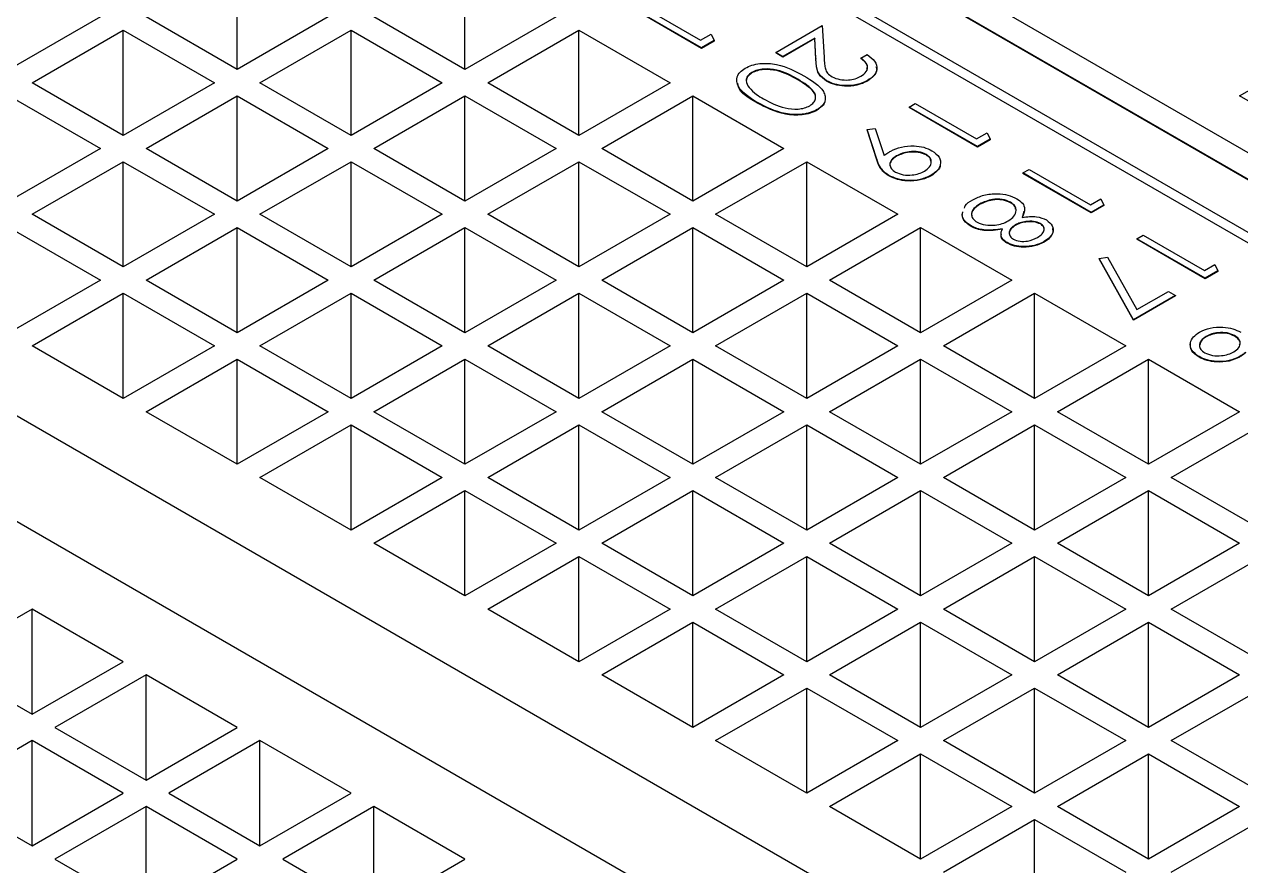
# Model space of a CAD drawing. Header units: millimetres. Extents: x 45 to 155, y 46 to 185.
# Drawn here: x 100.669 to 104.445, y 165.68 to 168.29 of the extents above; entities that cross this region are included whole.
import ezdxf

# ---------------------------------------------------------------- set-up
doc = ezdxf.new("R2010")
doc.units = ezdxf.units.MM

msp = doc.modelspace()

# ---------------------------------------------------------------- linework, layer by layer
at = {"color": 7, "linetype": 'Continuous', "lineweight": 25}
for p, q in [((110.8477, 163.9616), (99.2087, 170.6806)), ((99.1804, 170.6643), (110.8194, 163.9453)), ((110.3103, 164.5184), (99.9865, 170.4782)), ((99.9158, 170.4373), (110.2396, 164.4776)), ((99.9158, 170.4357), (110.2396, 164.4759)), ((108.4435, 162.5737), (96.8045, 169.2927)), ((96.5217, 169.1295), (108.1607, 162.4104)), ((101.33, 168.1498), (101.33, 168.4763)), ((102.0371, 168.1498), (102.0371, 168.4763)), ((102.7709, 168.217), (102.5588, 168.3395)), ((102.7709, 168.2154), (102.5588, 168.3379)), ((102.5778, 168.3505), (102.7682, 168.2406)), ((100.9058, 168.313), (100.6229, 168.1498)), ((101.33, 168.1498), (101.0472, 168.313)), ((101.6129, 168.313), (101.33, 168.1498)), ((102.0371, 168.1498), (101.7543, 168.313)), ((102.32, 168.313), (102.0371, 168.1498)), ((100.6936, 168.1089), (100.9765, 168.2722)), ((100.9765, 168.2722), (101.2593, 168.1089)), ((100.9765, 167.9457), (100.9765, 168.2722)), ((101.4007, 168.1089), (101.6836, 168.2722)), ((101.6836, 168.2722), (101.9664, 168.1089)), ((101.6836, 167.9457), (101.6836, 168.2722)), ((102.1078, 168.1089), (102.3907, 168.2722)), ((102.3907, 168.2722), (102.6735, 168.1089)), ((102.3907, 167.9457), (102.3907, 168.2722)), ((102.7682, 168.2406), (102.8008, 168.2594)), ((102.8008, 168.2594), (102.8101, 168.2397)), ((103.0021, 168.2029), (103.1462, 168.2861)), ((103.1462, 168.2861), (103.1517, 168.1879)), ((102.8101, 168.2397), (102.7709, 168.217)), ((102.8101, 168.238), (102.7709, 168.2154)), ((102.8101, 168.2397), (102.8101, 168.238)), ((103.1225, 168.2473), (103.0238, 168.1903)), ((103.1225, 168.2457), (103.0238, 168.1887)), ((103.1261, 168.184), (103.1225, 168.2473)), ((103.1225, 168.2473), (103.1225, 168.2457)), ((103.1261, 168.1823), (103.1225, 168.2457)), ((104.4413, 168.0681), (104.7241, 168.2314)), ((102.7709, 168.217), (102.7709, 168.2154)), ((103.0238, 168.1903), (103.0021, 168.2029)), ((103.0021, 168.2029), (103.0021, 168.2013)), ((103.0238, 168.1887), (103.0021, 168.2013)), ((103.0238, 168.1903), (103.0238, 168.1887)), ((103.1261, 168.184), (103.1261, 168.1823)), ((103.2659, 168.1856), (103.2849, 168.1966)), ((103.2659, 168.1856), (103.2659, 168.184)), ((100.9765, 167.9457), (100.6936, 168.1089)), ((101.2593, 168.1089), (100.9765, 167.9457)), ((101.6836, 167.9457), (101.4007, 168.1089)), ((101.9664, 168.1089), (101.6836, 167.9457)), ((102.3907, 167.9457), (102.1078, 168.1089)), ((102.6735, 168.1089), (102.3907, 167.9457)), ((102.9278, 168.1412), (102.9278, 168.1395)), ((103.0701, 168.1197), (103.0701, 168.1181)), ((103.1593, 168.1153), (103.1593, 168.1136)), ((103.2864, 168.1159), (103.2864, 168.1142)), ((100.6229, 168.0681), (100.9058, 167.9048)), ((101.0472, 167.9048), (101.33, 168.0681)), ((101.33, 168.0681), (101.6129, 167.9048)), ((101.33, 167.7416), (101.33, 168.0681)), ((101.7543, 167.9048), (102.0371, 168.0681)), ((102.0371, 168.0681), (102.32, 167.9048)), ((102.0371, 167.7416), (102.0371, 168.0681)), ((102.4614, 167.9048), (102.7442, 168.0681)), ((102.7442, 168.0681), (103.0271, 167.9048)), ((102.7442, 167.7416), (102.7442, 168.0681)), ((102.9449, 168.0475), (102.9449, 168.0459)), ((103.4155, 168.0333), (103.4345, 168.0443)), ((103.6276, 167.9109), (103.4155, 168.0333)), ((103.4155, 168.0333), (103.4155, 168.0317)), ((103.4345, 168.0443), (103.6249, 167.9344)), ((104.7241, 167.9048), (104.4413, 168.0681)), ((103.1297, 168.0254), (103.1297, 168.0237)), ((103.6276, 167.9092), (103.4155, 168.0317)), ((103.2849, 167.9643), (103.3107, 167.9669)), ((103.3151, 167.8714), (103.2849, 167.9643)), ((103.2849, 167.9643), (103.2849, 167.9626)), ((103.3151, 167.8698), (103.2849, 167.9626)), ((103.3107, 167.9669), (103.3379, 167.8831)), ((103.6249, 167.9344), (103.6575, 167.9533)), ((103.6668, 167.9335), (103.6276, 167.9109)), ((103.6668, 167.9319), (103.6276, 167.9092)), ((103.6575, 167.9533), (103.6668, 167.9335)), ((103.6668, 167.9335), (103.6668, 167.9319)), ((100.9058, 167.9048), (100.6229, 167.7416)), ((101.33, 167.7416), (101.0472, 167.9048)), ((101.6129, 167.9048), (101.33, 167.7416)), ((102.0371, 167.7416), (101.7543, 167.9048)), ((102.32, 167.9048), (102.0371, 167.7416)), ((102.7442, 167.7416), (102.4614, 167.9048)), ((103.0271, 167.9048), (102.7442, 167.7416)), ((103.3769, 167.8823), (103.3769, 167.8807)), ((103.4685, 167.8865), (103.4685, 167.8849)), ((103.6276, 167.9109), (103.6276, 167.9092)), ((100.6936, 167.7007), (100.9765, 167.864)), ((100.9765, 167.864), (101.2593, 167.7007)), ((100.9765, 167.5375), (100.9765, 167.864)), ((101.4007, 167.7007), (101.6836, 167.864)), ((101.6836, 167.864), (101.9664, 167.7007)), ((101.6836, 167.5375), (101.6836, 167.864)), ((102.1078, 167.7007), (102.3907, 167.864)), ((102.3907, 167.864), (102.6735, 167.7007)), ((102.3907, 167.5375), (102.3907, 167.864)), ((102.815, 167.7007), (103.0978, 167.864)), ((103.0978, 167.864), (103.3806, 167.7007)), ((103.0978, 167.5375), (103.0978, 167.864)), ((103.3151, 167.8714), (103.3151, 167.8698)), ((103.353, 167.8213), (103.353, 167.8197)), ((103.4839, 167.8217), (103.4839, 167.82)), ((103.769, 167.8292), (103.788, 167.8402)), ((103.9811, 167.7068), (103.769, 167.8292)), ((103.769, 167.8292), (103.769, 167.8276)), ((103.9811, 167.7051), (103.769, 167.8276)), ((103.788, 167.8402), (103.9784, 167.7303)), ((103.6345, 167.7327), (103.6345, 167.7311)), ((103.7305, 167.7384), (103.7305, 167.7368)), ((103.9784, 167.7303), (104.0111, 167.7492)), ((104.0111, 167.7492), (104.0204, 167.7294)), ((100.9765, 167.5375), (100.6936, 167.7007)), ((101.2593, 167.7007), (100.9765, 167.5375)), ((101.6836, 167.5375), (101.4007, 167.7007)), ((101.9664, 167.7007), (101.6836, 167.5375)), ((102.3907, 167.5375), (102.1078, 167.7007)), ((102.6735, 167.7007), (102.3907, 167.5375)), ((103.0978, 167.5375), (102.815, 167.7007)), ((103.3806, 167.7007), (103.0978, 167.5375)), ((103.5799, 167.6995), (103.5828, 167.708)), ((103.5799, 167.6978), (103.5828, 167.7063)), ((103.5799, 167.6995), (103.5799, 167.6978)), ((103.7721, 167.7096), (103.7665, 167.6897)), ((104.0204, 167.7294), (103.9811, 167.7068)), ((104.0204, 167.7278), (103.9811, 167.7051)), ((103.9811, 167.7068), (103.9811, 167.7051)), ((104.0204, 167.7294), (104.0204, 167.7278)), ((100.6229, 167.6599), (100.9058, 167.4966)), ((101.0472, 167.4966), (101.33, 167.6599)), ((101.33, 167.6599), (101.6129, 167.4966)), ((101.33, 167.3334), (101.33, 167.6599)), ((101.7543, 167.4966), (102.0371, 167.6599)), ((102.0371, 167.6599), (102.32, 167.4966)), ((102.0371, 167.3334), (102.0371, 167.6599)), ((102.4614, 167.4966), (102.7442, 167.6599)), ((102.7442, 167.6599), (103.0271, 167.4966)), ((102.7442, 167.3334), (102.7442, 167.6599)), ((103.1685, 167.4966), (103.4514, 167.6599)), ((103.4514, 167.6599), (103.7342, 167.4966)), ((103.4514, 167.3334), (103.4514, 167.6599)), ((103.6078, 167.6648), (103.6078, 167.6632)), ((103.7452, 167.6679), (103.7452, 167.6663)), ((103.8231, 167.6724), (103.8231, 167.6708)), ((104.1226, 167.6251), (104.1416, 167.6361)), ((104.3347, 167.5027), (104.1226, 167.6251)), ((104.1226, 167.6251), (104.1226, 167.6235)), ((104.3347, 167.501), (104.1226, 167.6235)), ((104.1416, 167.6361), (104.332, 167.5262)), ((103.7194, 167.6129), (103.7194, 167.6113)), ((103.8347, 167.6159), (103.8347, 167.6143)), ((104.0056, 167.5639), (104.0311, 167.5682)), ((104.0056, 167.5639), (104.0056, 167.5623)), ((104.1117, 167.3739), (104.0056, 167.5639)), ((104.1117, 167.3723), (104.0056, 167.5623)), ((104.0311, 167.5682), (104.1221, 167.4051)), ((104.332, 167.5262), (104.3646, 167.5451)), ((104.3646, 167.5451), (104.3739, 167.5253)), ((104.3739, 167.5253), (104.3347, 167.5027)), ((104.3739, 167.5237), (104.3347, 167.501)), ((104.3739, 167.5253), (104.3739, 167.5237)), ((100.9058, 167.4966), (100.6229, 167.3334)), ((101.33, 167.3334), (101.0472, 167.4966)), ((101.6129, 167.4966), (101.33, 167.3334)), ((102.0371, 167.3334), (101.7543, 167.4966)), ((102.32, 167.4966), (102.0371, 167.3334)), ((102.7442, 167.3334), (102.4614, 167.4966)), ((103.0271, 167.4966), (102.7442, 167.3334)), ((103.4514, 167.3334), (103.1685, 167.4966)), ((103.7342, 167.4966), (103.4514, 167.3334)), ((104.3347, 167.5027), (104.3347, 167.501)), ((100.6936, 167.2925), (100.9765, 167.4558)), ((100.9765, 167.4558), (101.2593, 167.2925)), ((100.9765, 167.1293), (100.9765, 167.4558)), ((101.4007, 167.2925), (101.6836, 167.4558)), ((101.6836, 167.4558), (101.9664, 167.2925)), ((101.6836, 167.1293), (101.6836, 167.4558)), ((102.1078, 167.2925), (102.3907, 167.4558)), ((102.3907, 167.4558), (102.6735, 167.2925)), ((102.3907, 167.1293), (102.3907, 167.4558)), ((102.815, 167.2925), (103.0978, 167.4558)), ((103.0978, 167.4558), (103.3806, 167.2925)), ((103.0978, 167.1293), (103.0978, 167.4558)), ((103.5221, 167.2925), (103.8049, 167.4558)), ((103.8049, 167.4558), (104.0877, 167.2925)), ((103.8049, 167.1293), (103.8049, 167.4558)), ((104.2422, 167.4493), (104.1117, 167.3739)), ((104.2422, 167.4477), (104.1117, 167.3723)), ((104.1221, 167.4051), (104.2205, 167.4618)), ((104.2205, 167.4618), (104.2422, 167.4493)), ((104.2422, 167.4493), (104.2422, 167.4477)), ((104.1117, 167.3739), (104.1117, 167.3723)), ((104.3374, 167.3221), (104.3374, 167.3205)), ((104.4257, 167.3245), (104.4257, 167.3229)), ((100.9765, 167.1293), (100.6936, 167.2925)), ((101.2593, 167.2925), (100.9765, 167.1293)), ((101.6836, 167.1293), (101.4007, 167.2925)), ((101.9664, 167.2925), (101.6836, 167.1293)), ((102.3907, 167.1293), (102.1078, 167.2925)), ((102.6735, 167.2925), (102.3907, 167.1293)), ((103.0978, 167.1293), (102.815, 167.2925)), ((103.3806, 167.2925), (103.0978, 167.1293)), ((103.8049, 167.1293), (103.5221, 167.2925)), ((104.0877, 167.2925), (103.8049, 167.1293)), ((101.0472, 167.0884), (101.33, 167.2517)), ((101.33, 167.2517), (101.6129, 167.0884)), ((101.33, 166.9252), (101.33, 167.2517)), ((101.7543, 167.0884), (102.0371, 167.2517)), ((102.0371, 167.2517), (102.32, 167.0884)), ((102.0371, 166.9252), (102.0371, 167.2517)), ((102.4614, 167.0884), (102.7442, 167.2517)), ((102.7442, 167.2517), (103.0271, 167.0884)), ((102.7442, 166.9252), (102.7442, 167.2517)), ((103.1685, 167.0884), (103.4514, 167.2517)), ((103.4514, 167.2517), (103.7342, 167.0884)), ((103.4514, 166.9252), (103.4514, 167.2517)), ((103.8756, 167.0884), (104.1585, 167.2517)), ((104.1585, 167.2517), (104.4413, 167.0884)), ((104.1585, 166.9252), (104.1585, 167.2517)), ((104.3154, 167.2595), (104.3154, 167.2579)), ((104.4411, 167.2595), (104.4411, 167.2579)), ((101.33, 166.9252), (101.0472, 167.0884)), ((101.6129, 167.0884), (101.33, 166.9252)), ((102.0371, 166.9252), (101.7543, 167.0884)), ((102.32, 167.0884), (102.0371, 166.9252)), ((102.7442, 166.9252), (102.4614, 167.0884)), ((103.0271, 167.0884), (102.7442, 166.9252)), ((103.4514, 166.9252), (103.1685, 167.0884)), ((103.7342, 167.0884), (103.4514, 166.9252)), ((104.1585, 166.9252), (103.8756, 167.0884)), ((104.4413, 167.0884), (104.1585, 166.9252)), ((101.4007, 166.8843), (101.6836, 167.0476)), ((101.6836, 167.0476), (101.9664, 166.8843)), ((101.6836, 166.7211), (101.6836, 167.0476)), ((102.1078, 166.8843), (102.3907, 167.0476)), ((102.3907, 167.0476), (102.6735, 166.8843)), ((102.3907, 166.7211), (102.3907, 167.0476)), ((102.815, 166.8843), (103.0978, 167.0476)), ((103.0978, 167.0476), (103.3806, 166.8843)), ((103.0978, 166.7211), (103.0978, 167.0476)), ((103.5221, 166.8843), (103.8049, 167.0476)), ((103.8049, 167.0476), (104.0877, 166.8843)), ((103.8049, 166.7211), (103.8049, 167.0476)), ((104.2292, 166.8843), (104.512, 167.0476)), ((101.6836, 166.7211), (101.4007, 166.8843)), ((101.9664, 166.8843), (101.6836, 166.7211)), ((102.3907, 166.7211), (102.1078, 166.8843)), ((102.6735, 166.8843), (102.3907, 166.7211)), ((103.0978, 166.7211), (102.815, 166.8843)), ((103.3806, 166.8843), (103.0978, 166.7211)), ((103.8049, 166.7211), (103.5221, 166.8843)), ((104.0877, 166.8843), (103.8049, 166.7211)), ((104.512, 166.7211), (104.2292, 166.8843)), ((101.7543, 166.6802), (102.0371, 166.8435)), ((102.0371, 166.8435), (102.32, 166.6802)), ((102.0371, 166.5169), (102.0371, 166.8435)), ((102.4614, 166.6802), (102.7442, 166.8435)), ((102.7442, 166.8435), (103.0271, 166.6802)), ((102.7442, 166.5169), (102.7442, 166.8435)), ((103.1685, 166.6802), (103.4514, 166.8435)), ((103.4514, 166.8435), (103.7342, 166.6802)), ((103.4514, 166.5169), (103.4514, 166.8435)), ((103.8756, 166.6802), (104.1585, 166.8435)), ((104.1585, 166.8435), (104.4413, 166.6802)), ((104.1585, 166.5169), (104.1585, 166.8435)), ((102.0371, 166.5169), (101.7543, 166.6802)), ((102.32, 166.6802), (102.0371, 166.5169)), ((102.7442, 166.5169), (102.4614, 166.6802)), ((103.0271, 166.6802), (102.7442, 166.5169)), ((103.4514, 166.5169), (103.1685, 166.6802)), ((103.7342, 166.6802), (103.4514, 166.5169)), ((104.1585, 166.5169), (103.8756, 166.6802)), ((104.4413, 166.6802), (104.1585, 166.5169)), ((102.1078, 166.4761), (102.3907, 166.6394)), ((102.3907, 166.6394), (102.6735, 166.4761)), ((102.3907, 166.3128), (102.3907, 166.6394)), ((102.815, 166.4761), (103.0978, 166.6394)), ((103.0978, 166.6394), (103.3806, 166.4761)), ((103.0978, 166.3128), (103.0978, 166.6394)), ((103.5221, 166.4761), (103.8049, 166.6394)), ((103.8049, 166.6394), (104.0877, 166.4761)), ((103.8049, 166.3128), (103.8049, 166.6394)), ((104.2292, 166.4761), (104.512, 166.6394)), ((100.6936, 166.4761), (100.4108, 166.3128)), ((100.9765, 166.3128), (100.6936, 166.4761)), ((100.6936, 166.1496), (100.6936, 166.4761)), ((102.3907, 166.3128), (102.1078, 166.4761)), ((102.6735, 166.4761), (102.3907, 166.3128)), ((103.0978, 166.3128), (102.815, 166.4761)), ((103.3806, 166.4761), (103.0978, 166.3128)), ((103.8049, 166.3128), (103.5221, 166.4761)), ((104.0877, 166.4761), (103.8049, 166.3128)), ((104.512, 166.3128), (104.2292, 166.4761)), ((102.4614, 166.272), (102.7442, 166.4353)), ((102.7442, 166.4353), (103.0271, 166.272)), ((102.7442, 166.1087), (102.7442, 166.4353)), ((103.1685, 166.272), (103.4514, 166.4353)), ((103.4514, 166.4353), (103.7342, 166.272)), ((103.4514, 166.1087), (103.4514, 166.4353)), ((103.8756, 166.272), (104.1585, 166.4353)), ((104.1585, 166.4353), (104.4413, 166.272)), ((104.1585, 166.1087), (104.1585, 166.4353)), ((100.4108, 166.3128), (100.6936, 166.1496)), ((100.6936, 166.1496), (100.9765, 166.3128)), ((101.0472, 166.272), (100.7643, 166.1087)), ((101.33, 166.1087), (101.0472, 166.272)), ((101.0472, 165.9455), (101.0472, 166.272)), ((102.7442, 166.1087), (102.4614, 166.272)), ((103.0271, 166.272), (102.7442, 166.1087)), ((103.4514, 166.1087), (103.1685, 166.272)), ((103.7342, 166.272), (103.4514, 166.1087)), ((104.1585, 166.1087), (103.8756, 166.272)), ((104.4413, 166.272), (104.1585, 166.1087)), ((102.815, 166.0679), (103.0978, 166.2312)), ((103.0978, 166.2312), (103.3806, 166.0679)), ((103.0978, 165.9046), (103.0978, 166.2312)), ((103.5221, 166.0679), (103.8049, 166.2312)), ((103.8049, 166.2312), (104.0877, 166.0679)), ((103.8049, 165.9046), (103.8049, 166.2312)), ((104.2292, 166.0679), (104.512, 166.2312)), ((100.7643, 166.1087), (101.0472, 165.9455)), ((101.0472, 165.9455), (101.33, 166.1087)), ((100.6936, 166.0679), (100.4108, 165.9046)), ((100.9765, 165.9046), (100.6936, 166.0679)), ((100.6936, 165.7414), (100.6936, 166.0679)), ((101.4007, 166.0679), (101.1179, 165.9046)), ((101.6836, 165.9046), (101.4007, 166.0679)), ((101.4007, 165.7414), (101.4007, 166.0679)), ((103.0978, 165.9046), (102.815, 166.0679)), ((103.3806, 166.0679), (103.0978, 165.9046)), ((103.8049, 165.9046), (103.5221, 166.0679)), ((104.0877, 166.0679), (103.8049, 165.9046)), ((104.512, 165.9046), (104.2292, 166.0679)), ((103.1685, 165.8638), (103.4514, 166.0271)), ((103.4514, 166.0271), (103.7342, 165.8638)), ((103.4514, 165.7005), (103.4514, 166.0271)), ((103.8756, 165.8638), (104.1585, 166.0271)), ((104.1585, 166.0271), (104.4413, 165.8638)), ((104.1585, 165.7005), (104.1585, 166.0271)), ((100.4108, 165.9046), (100.6936, 165.7414)), ((100.6936, 165.7414), (100.9765, 165.9046)), ((101.1179, 165.9046), (101.4007, 165.7414)), ((101.4007, 165.7414), (101.6836, 165.9046)), ((101.0472, 165.8638), (100.7643, 165.7005)), ((101.33, 165.7005), (101.0472, 165.8638)), ((101.0472, 165.5373), (101.0472, 165.8638)), ((101.7543, 165.8638), (101.4715, 165.7005)), ((102.0371, 165.7005), (101.7543, 165.8638)), ((101.7543, 165.5373), (101.7543, 165.8638)), ((103.4514, 165.7005), (103.1685, 165.8638)), ((103.7342, 165.8638), (103.4514, 165.7005)), ((104.1585, 165.7005), (103.8756, 165.8638)), ((104.4413, 165.8638), (104.1585, 165.7005)), ((103.5221, 165.6597), (103.8049, 165.823)), ((103.8049, 165.823), (104.0877, 165.6597)), ((103.8049, 165.4964), (103.8049, 165.823)), ((104.2292, 165.6597), (104.512, 165.823)), ((100.7643, 165.7005), (101.0472, 165.5373)), ((101.0472, 165.5373), (101.33, 165.7005)), ((101.4715, 165.7005), (101.7543, 165.5373)), ((101.7543, 165.5373), (102.0371, 165.7005))]:
    msp.add_line(p, q, dxfattribs=at)
for points, knots in [([(103.1593, 168.1153), (103.1504, 168.1219), (103.1356, 168.1329), (103.1299, 168.1519), (103.1271, 168.1679), (103.1264, 168.1786), (103.1261, 168.184)], [0, 0, 0, 0, 0.33837, 0.558748, 0.779361, 1, 1, 1, 1]), ([(103.1517, 168.1879), (103.1521, 168.1807), (103.1527, 168.1687), (103.1552, 168.1522), (103.1611, 168.1382), (103.1714, 168.1309), (103.1766, 168.1272)], [0, 0, 0, 0, 0.340561, 0.560884, 0.780595, 1, 1, 1, 1]), ([(103.2657, 168.129), (103.2722, 168.1336), (103.2852, 168.1428), (103.2883, 168.1599), (103.2805, 168.1745), (103.2707, 168.1819), (103.2659, 168.1856)], [0, 0, 0, 0, 0.279729, 0.558969, 0.779193, 1, 1, 1, 1]), ([(103.2844, 168.1508), (103.2853, 168.1536), (103.2879, 168.161), (103.2801, 168.1729), (103.2706, 168.1803), (103.2659, 168.184)], [0, 0, 0, 0, 0.237064, 0.618029, 1, 1, 1, 1]), ([(103.2849, 168.1966), (103.294, 168.1899), (103.3121, 168.1766), (103.3175, 168.1526), (103.3087, 168.1311), (103.2939, 168.1209), (103.2864, 168.1159)], [0, 0, 0, 0, 0.280033, 0.559551, 0.779669, 1, 1, 1, 1]), ([(102.9449, 168.0475), (102.9206, 168.0629), (102.8841, 168.0859), (102.8778, 168.1229), (102.8895, 168.1424), (102.9009, 168.1502), (102.9067, 168.1541)], [0, 0, 0, 0, 0.499403, 0.74877, 0.874383, 1, 1, 1, 1]), ([(102.9067, 168.1541), (102.9134, 168.1574), (102.9267, 168.164), (102.9521, 168.1689), (102.9785, 168.1694), (103.03, 168.1623), (103.0628, 168.1448), (103.089, 168.1307)], [0, 0, 0, 0, 0.125289, 0.250563, 0.375842, 0.501316, 1, 1, 1, 1]), ([(103.0701, 168.1197), (103.0501, 168.1311), (103.0202, 168.1481), (102.9708, 168.153), (102.9439, 168.1487), (102.9332, 168.1437), (102.9278, 168.1412)], [0, 0, 0, 0, 0.500306, 0.749093, 0.874601, 1, 1, 1, 1]), ([(103.0701, 168.1181), (103.0501, 168.1294), (103.0202, 168.1464), (102.9708, 168.1513), (102.9439, 168.147), (102.9332, 168.142), (102.9278, 168.1395)], [0, 0, 0, 0, 0.500306, 0.749093, 0.874601, 1, 1, 1, 1]), ([(103.1593, 168.1136), (103.1504, 168.1203), (103.1356, 168.1312), (103.1299, 168.1503), (103.1271, 168.1662), (103.1264, 168.177), (103.1261, 168.1823)], [0, 0, 0, 0, 0.33837, 0.558748, 0.779361, 1, 1, 1, 1]), ([(103.3122, 168.1598), (103.3135, 168.1563), (103.3171, 168.1463), (103.3082, 168.1294), (103.2937, 168.1193), (103.2864, 168.1142)], [0, 0, 0, 0, 0.213013, 0.606316, 1, 1, 1, 1]), ([(102.9449, 168.0459), (102.918, 168.0611), (102.8859, 168.0793), (102.8845, 168.1036), (102.8843, 168.1076)], [0, 0, 0, 0, 0.836674, 1, 1, 1, 1]), ([(102.9278, 168.1412), (102.9227, 168.1374), (102.9126, 168.1299), (102.9068, 168.1125), (102.9142, 168.101), (102.9187, 168.0939)], [0, 0, 0, 0, 0.280257, 0.560781, 1, 1, 1, 1]), ([(102.9278, 168.1395), (102.9225, 168.1358), (102.9131, 168.1291), (102.9113, 168.1207), (102.9106, 168.117)], [0, 0, 0, 0, 0.565029, 1, 1, 1, 1]), ([(103.1073, 168.0376), (103.1117, 168.0406), (103.1204, 168.0468), (103.1258, 168.0586), (103.1257, 168.0705), (103.1138, 168.0935), (103.0895, 168.1081), (103.0701, 168.1197)], [0, 0, 0, 0, 0.125142, 0.250408, 0.375537, 0.500854, 1, 1, 1, 1]), ([(103.1248, 168.0685), (103.1248, 168.0686), (103.1247, 168.0727), (103.1121, 168.0918), (103.0887, 168.1064), (103.0701, 168.1181)], [0, 0, 0, 0, 0.005371, 0.204972, 1, 1, 1, 1]), ([(103.089, 168.1307), (103.1135, 168.1156), (103.1442, 168.0967), (103.1563, 168.0669), (103.1551, 168.0517), (103.1468, 168.037), (103.1354, 168.0292), (103.1297, 168.0254)], [0, 0, 0, 0, 0.498691, 0.624167, 0.749473, 0.874745, 1, 1, 1, 1]), ([(103.2864, 168.1159), (103.2761, 168.1109), (103.2554, 168.101), (103.2172, 168.0989), (103.1835, 168.1036), (103.1674, 168.1114), (103.1593, 168.1153)], [0, 0, 0, 0, 0.27989, 0.559224, 0.779582, 1, 1, 1, 1]), ([(103.2864, 168.1142), (103.2761, 168.1093), (103.2554, 168.0994), (103.2172, 168.0972), (103.1835, 168.102), (103.1674, 168.1098), (103.1593, 168.1136)], [0, 0, 0, 0, 0.27989, 0.559224, 0.779582, 1, 1, 1, 1]), ([(103.1766, 168.1272), (103.1841, 168.124), (103.199, 168.1174), (103.2258, 168.1169), (103.249, 168.1207), (103.2601, 168.1262), (103.2657, 168.129)], [0, 0, 0, 0, 0.279151, 0.55896, 0.779341, 1, 1, 1, 1]), ([(102.9187, 168.0939), (102.9258, 168.0867), (102.9384, 168.0738), (102.9562, 168.0631), (102.964, 168.0585)], [0, 0, 0, 0, 0.559599, 1, 1, 1, 1]), ([(103.1297, 168.0254), (103.1229, 168.022), (103.1094, 168.0154), (103.0756, 168.0087), (103.0116, 168.0125), (102.9715, 168.0335), (102.9449, 168.0475)], [0, 0, 0, 0, 0.1256, 0.251197, 0.500581, 1, 1, 1, 1]), ([(103.1297, 168.0237), (103.1229, 168.0204), (103.1094, 168.0138), (103.0756, 168.007), (103.0116, 168.0109), (102.9715, 168.0319), (102.9449, 168.0459)], [0, 0, 0, 0, 0.1256, 0.251197, 0.500581, 1, 1, 1, 1]), ([(102.964, 168.0585), (102.9845, 168.0475), (103.0152, 168.0312), (103.0642, 168.0258), (103.0912, 168.03), (103.1019, 168.035), (103.1073, 168.0376)], [0, 0, 0, 0, 0.500088, 0.749029, 0.874603, 1, 1, 1, 1]), ([(103.1541, 168.0522), (103.154, 168.0515), (103.1537, 168.0458), (103.1464, 168.0353), (103.1352, 168.0276), (103.1297, 168.0237)], [0, 0, 0, 0, 0.063591, 0.531828, 1, 1, 1, 1]), ([(103.3379, 167.8831), (103.3416, 167.8858), (103.3481, 167.8906), (103.3554, 167.895), (103.3586, 167.8969)], [0, 0, 0, 0, 0.559944, 1, 1, 1, 1]), ([(103.3769, 167.8823), (103.3709, 167.8782), (103.3588, 167.8701), (103.3545, 167.855), (103.3594, 167.8413), (103.3687, 167.8348), (103.3733, 167.8316)], [0, 0, 0, 0, 0.280319, 0.55953, 0.779753, 1, 1, 1, 1]), ([(103.3586, 167.8969), (103.3691, 167.9018), (103.39, 167.9115), (103.4281, 167.9142), (103.4622, 167.9099), (103.4784, 167.9021), (103.4865, 167.8981)], [0, 0, 0, 0, 0.279813, 0.559503, 0.779642, 1, 1, 1, 1]), ([(103.4685, 167.8865), (103.4607, 167.8898), (103.445, 167.8964), (103.4171, 167.8957), (103.3939, 167.8909), (103.3825, 167.8852), (103.3769, 167.8823)], [0, 0, 0, 0, 0.278472, 0.558424, 0.779098, 1, 1, 1, 1]), ([(103.4685, 167.8849), (103.4607, 167.8882), (103.445, 167.8947), (103.4171, 167.894), (103.3939, 167.8893), (103.3825, 167.8835), (103.3769, 167.8807)], [0, 0, 0, 0, 0.278472, 0.558424, 0.779098, 1, 1, 1, 1]), ([(103.4631, 167.8348), (103.4691, 167.839), (103.4811, 167.8473), (103.4858, 167.8625), (103.4824, 167.8765), (103.4731, 167.8832), (103.4685, 167.8865)], [0, 0, 0, 0, 0.280107, 0.560039, 0.780121, 1, 1, 1, 1]), ([(103.4832, 167.866), (103.4827, 167.8689), (103.4815, 167.8761), (103.4733, 167.8816), (103.4685, 167.8849)], [0, 0, 0, 0, 0.404469, 1, 1, 1, 1]), ([(103.4865, 167.8981), (103.4951, 167.8918), (103.5124, 167.8792), (103.5149, 167.8561), (103.5048, 167.8362), (103.4909, 167.8265), (103.4839, 167.8217)], [0, 0, 0, 0, 0.279538, 0.558851, 0.779452, 1, 1, 1, 1]), ([(103.353, 167.8213), (103.346, 167.8262), (103.3346, 167.8343), (103.3252, 167.8477), (103.3193, 167.8594), (103.3165, 167.8674), (103.3151, 167.8714)], [0, 0, 0, 0, 0.339327, 0.559469, 0.779721, 1, 1, 1, 1]), ([(103.353, 167.8197), (103.346, 167.8246), (103.3346, 167.8326), (103.3252, 167.8461), (103.3193, 167.8578), (103.3165, 167.8658), (103.3151, 167.8698)], [0, 0, 0, 0, 0.339327, 0.559469, 0.779721, 1, 1, 1, 1]), ([(103.3769, 167.8807), (103.371, 167.8766), (103.3594, 167.8685), (103.3541, 167.8566), (103.3567, 167.8507), (103.357, 167.8499)], [0, 0, 0, 0, 0.465188, 0.928536, 1, 1, 1, 1]), ([(103.5122, 167.854), (103.5123, 167.8537), (103.5135, 167.8471), (103.5038, 167.8345), (103.4906, 167.8248), (103.4839, 167.82)], [0, 0, 0, 0, 0.026722, 0.51342, 1, 1, 1, 1]), ([(103.4839, 167.8217), (103.4731, 167.8167), (103.4516, 167.8069), (103.4124, 167.8043), (103.378, 167.8096), (103.3613, 167.8174), (103.353, 167.8213)], [0, 0, 0, 0, 0.279746, 0.559181, 0.779621, 1, 1, 1, 1]), ([(103.4839, 167.82), (103.4731, 167.8151), (103.4516, 167.8053), (103.4124, 167.8027), (103.378, 167.8079), (103.3613, 167.8158), (103.353, 167.8197)], [0, 0, 0, 0, 0.279746, 0.559181, 0.779621, 1, 1, 1, 1]), ([(103.3733, 167.8316), (103.3809, 167.8283), (103.3961, 167.8218), (103.4234, 167.822), (103.4464, 167.8264), (103.4575, 167.832), (103.4631, 167.8348)], [0, 0, 0, 0, 0.278727, 0.558528, 0.779171, 1, 1, 1, 1]), ([(103.5871, 167.7202), (103.5877, 167.7226), (103.5902, 167.7326), (103.6032, 167.7399), (103.6129, 167.7454)], [0, 0, 0, 0, 0.24396, 1, 1, 1, 1]), ([(103.6345, 167.7311), (103.6278, 167.7266), (103.6146, 167.7177), (103.6073, 167.7039), (103.61, 167.6965), (103.6106, 167.695)], [0, 0, 0, 0, 0.4411564, 0.8803089, 1, 1, 1, 1]), ([(103.6345, 167.7327), (103.6277, 167.7282), (103.6141, 167.7192), (103.6075, 167.7026), (103.6114, 167.6871), (103.6214, 167.6797), (103.6264, 167.676)], [0, 0, 0, 0, 0.280614, 0.559954, 0.780166, 1, 1, 1, 1]), ([(103.6129, 167.7454), (103.6238, 167.751), (103.6456, 167.7621), (103.6867, 167.7659), (103.7235, 167.7613), (103.7413, 167.7531), (103.7502, 167.749)], [0, 0, 0, 0, 0.280554, 0.559288, 0.779825, 1, 1, 1, 1]), ([(103.7305, 167.7384), (103.7222, 167.7418), (103.7057, 167.7486), (103.6674, 167.7481), (103.6469, 167.7385), (103.6345, 167.7327)], [0, 0, 0, 0, 0.279802, 0.56019, 1, 1, 1, 1]), ([(103.7305, 167.7368), (103.7222, 167.7402), (103.7057, 167.747), (103.6674, 167.7464), (103.6469, 167.7369), (103.6345, 167.7311)], [0, 0, 0, 0, 0.279802, 0.56019, 1, 1, 1, 1]), ([(103.723, 167.6802), (103.7298, 167.6849), (103.7435, 167.6942), (103.749, 167.7112), (103.7459, 167.7271), (103.7356, 167.7346), (103.7305, 167.7384)], [0, 0, 0, 0, 0.280286, 0.56014, 0.78025, 1, 1, 1, 1]), ([(103.7462, 167.7163), (103.7458, 167.7192), (103.7446, 167.727), (103.7359, 167.733), (103.7305, 167.7368)], [0, 0, 0, 0, 0.381288, 1, 1, 1, 1]), ([(103.7502, 167.749), (103.7566, 167.7445), (103.7694, 167.7356), (103.777, 167.7146), (103.7705, 167.7002), (103.7665, 167.6913)], [0, 0, 0, 0, 0.280006, 0.559913, 1, 1, 1, 1]), ([(103.6078, 167.6648), (103.5996, 167.6705), (103.585, 167.6807), (103.5815, 167.6937), (103.5799, 167.6995)], [0, 0, 0, 0, 0.559385, 1, 1, 1, 1]), ([(103.6078, 167.6632), (103.5996, 167.6689), (103.585, 167.6791), (103.5815, 167.6921), (103.5799, 167.6978)], [0, 0, 0, 0, 0.559385, 1, 1, 1, 1]), ([(103.7665, 167.6913), (103.7819, 167.6932), (103.8096, 167.6967), (103.8324, 167.6873), (103.8424, 167.6832)], [0, 0, 0, 0, 0.560131, 1, 1, 1, 1]), ([(103.7052, 167.6559), (103.6859, 167.6532), (103.6589, 167.6494), (103.6252, 167.6562), (103.6136, 167.6619), (103.6078, 167.6648)], [0, 0, 0, 0, 0.558308, 0.779106, 1, 1, 1, 1]), ([(103.7052, 167.6543), (103.6859, 167.6516), (103.6589, 167.6478), (103.6252, 167.6545), (103.6136, 167.6603), (103.6078, 167.6632)], [0, 0, 0, 0, 0.558308, 0.779106, 1, 1, 1, 1]), ([(103.6264, 167.676), (103.6347, 167.6727), (103.6514, 167.666), (103.6804, 167.6666), (103.7051, 167.6712), (103.717, 167.6772), (103.723, 167.6802)], [0, 0, 0, 0, 0.27834, 0.558527, 0.779155, 1, 1, 1, 1]), ([(103.7194, 167.6129), (103.7146, 167.6163), (103.705, 167.6229), (103.6983, 167.6384), (103.7026, 167.6493), (103.7052, 167.6559)], [0, 0, 0, 0, 0.280139, 0.560217, 1, 1, 1, 1]), ([(103.7452, 167.6663), (103.7403, 167.6627), (103.7305, 167.6556), (103.725, 167.6448), (103.727, 167.6391), (103.7275, 167.6378)], [0, 0, 0, 0, 0.437067, 0.873621, 1, 1, 1, 1]), ([(103.7452, 167.6679), (103.7402, 167.6643), (103.7301, 167.6571), (103.7251, 167.6443), (103.7281, 167.6323), (103.7355, 167.6264), (103.7392, 167.6235)], [0, 0, 0, 0, 0.280237, 0.560145, 0.780435, 1, 1, 1, 1]), ([(103.8231, 167.6724), (103.8163, 167.675), (103.8026, 167.6801), (103.7793, 167.679), (103.7596, 167.6751), (103.75, 167.6703), (103.7452, 167.6679)], [0, 0, 0, 0, 0.277764, 0.558294, 0.779098, 1, 1, 1, 1]), ([(103.8231, 167.6708), (103.8163, 167.6734), (103.8026, 167.6785), (103.7793, 167.6774), (103.7596, 167.6735), (103.75, 167.6687), (103.7452, 167.6663)], [0, 0, 0, 0, 0.277764, 0.558294, 0.779098, 1, 1, 1, 1]), ([(103.814, 167.6291), (103.8192, 167.6325), (103.8295, 167.6394), (103.8354, 167.6518), (103.8344, 167.6638), (103.8268, 167.6696), (103.8231, 167.6724)], [0, 0, 0, 0, 0.280651, 0.560566, 0.78062, 1, 1, 1, 1]), ([(103.8334, 167.6575), (103.8333, 167.659), (103.833, 167.664), (103.8272, 167.668), (103.8231, 167.6708)], [0, 0, 0, 0, 0.289821, 1, 1, 1, 1]), ([(103.8424, 167.6832), (103.8494, 167.6775), (103.8634, 167.6659), (103.8634, 167.6456), (103.8532, 167.6285), (103.8409, 167.6201), (103.8347, 167.6159)], [0, 0, 0, 0, 0.278817, 0.558437, 0.779147, 1, 1, 1, 1]), ([(103.8603, 167.6569), (103.8612, 167.6522), (103.8632, 167.642), (103.8529, 167.6268), (103.8408, 167.6185), (103.8347, 167.6143)], [0, 0, 0, 0, 0.300476, 0.650125, 1, 1, 1, 1]), ([(103.7194, 167.6113), (103.7147, 167.6146), (103.7052, 167.6213), (103.6995, 167.6322), (103.7015, 167.6385), (103.7022, 167.6407)], [0, 0, 0, 0, 0.399382, 0.798677, 1, 1, 1, 1]), ([(103.7392, 167.6235), (103.7458, 167.621), (103.759, 167.616), (103.7887, 167.6169), (103.8044, 167.6245), (103.814, 167.6291)], [0, 0, 0, 0, 0.279013, 0.559917, 1, 1, 1, 1]), ([(103.8347, 167.6159), (103.8253, 167.6116), (103.8065, 167.6029), (103.7727, 167.5995), (103.7418, 167.6029), (103.7269, 167.6096), (103.7194, 167.6129)], [0, 0, 0, 0, 0.27995, 0.559673, 0.779961, 1, 1, 1, 1]), ([(103.8347, 167.6143), (103.8253, 167.6099), (103.8065, 167.6013), (103.7727, 167.5979), (103.7418, 167.6012), (103.7269, 167.6079), (103.7194, 167.6113)], [0, 0, 0, 0, 0.27995, 0.559673, 0.779961, 1, 1, 1, 1]), ([(104.3154, 167.2595), (104.3068, 167.2657), (104.2896, 167.2782), (104.2862, 167.3011), (104.296, 167.3209), (104.3098, 167.3305), (104.3167, 167.3353)], [0, 0, 0, 0, 0.279693, 0.558958, 0.779486, 1, 1, 1, 1]), ([(104.3167, 167.3353), (104.3273, 167.3401), (104.3486, 167.3497), (104.3872, 167.3521), (104.421, 167.3467), (104.4373, 167.339), (104.4455, 167.3351)], [0, 0, 0, 0, 0.279672, 0.559096, 0.779558, 1, 1, 1, 1]), ([(104.3374, 167.3221), (104.3316, 167.318), (104.3198, 167.3097), (104.3155, 167.2947), (104.3195, 167.2809), (104.3287, 167.2744), (104.3332, 167.2711)], [0, 0, 0, 0, 0.280022, 0.559893, 0.780009, 1, 1, 1, 1]), ([(104.3374, 167.3205), (104.3312, 167.3164), (104.3209, 167.3095), (104.3192, 167.3004), (104.3185, 167.2968)], [0, 0, 0, 0, 0.59247, 1, 1, 1, 1]), ([(104.4257, 167.3245), (104.4183, 167.3277), (104.4034, 167.3342), (104.3767, 167.3343), (104.3539, 167.3303), (104.3429, 167.3248), (104.3374, 167.3221)], [0, 0, 0, 0, 0.278993, 0.558795, 0.779267, 1, 1, 1, 1]), ([(104.4257, 167.3229), (104.4183, 167.3261), (104.4034, 167.3326), (104.3767, 167.3327), (104.3539, 167.3287), (104.3429, 167.3232), (104.3374, 167.3205)], [0, 0, 0, 0, 0.278993, 0.558795, 0.779267, 1, 1, 1, 1]), ([(104.4234, 167.2744), (104.4293, 167.2785), (104.4411, 167.2865), (104.4447, 167.3015), (104.4395, 167.315), (104.4303, 167.3213), (104.4257, 167.3245)], [0, 0, 0, 0, 0.280131, 0.559468, 0.779693, 1, 1, 1, 1]), ([(104.4413, 167.2945), (104.4422, 167.2967), (104.4446, 167.3028), (104.4392, 167.3134), (104.4302, 167.3197), (104.4257, 167.3229)], [0, 0, 0, 0, 0.209607, 0.604729, 1, 1, 1, 1]), ([(104.3154, 167.2579), (104.3065, 167.2641), (104.2889, 167.2766), (104.2888, 167.2927), (104.2888, 167.3007)], [0, 0, 0, 0, 0.5022088, 1, 1, 1, 1]), ([(104.4411, 167.2595), (104.4308, 167.2548), (104.4101, 167.2453), (104.3724, 167.2432), (104.3391, 167.2479), (104.3233, 167.2556), (104.3154, 167.2595)], [0, 0, 0, 0, 0.2796384, 0.5593258, 0.7795267, 1, 1, 1, 1]), ([(104.4411, 167.2579), (104.4308, 167.2532), (104.4101, 167.2436), (104.3724, 167.2415), (104.3391, 167.2463), (104.3233, 167.254), (104.3154, 167.2579)], [0, 0, 0, 0, 0.2796384, 0.5593258, 0.7795267, 1, 1, 1, 1]), ([(104.3332, 167.2711), (104.3409, 167.2679), (104.3562, 167.2613), (104.3835, 167.2616), (104.4066, 167.266), (104.4178, 167.2716), (104.4234, 167.2744)], [0, 0, 0, 0, 0.278784, 0.558598, 0.779144, 1, 1, 1, 1]), ([(104.4611, 167.2734), (104.4576, 167.2707), (104.4515, 167.2658), (104.4443, 167.2615), (104.4411, 167.2595)], [0, 0, 0, 0, 0.55991, 1, 1, 1, 1]), ([(104.4611, 167.2718), (104.4576, 167.269), (104.4515, 167.2642), (104.4443, 167.2598), (104.4411, 167.2579)], [0, 0, 0, 0, 0.55991, 1, 1, 1, 1])]:
    msp.add_open_spline(points, degree=3, knots=knots, dxfattribs=at)

doc.saveas('drawing.dxf')
